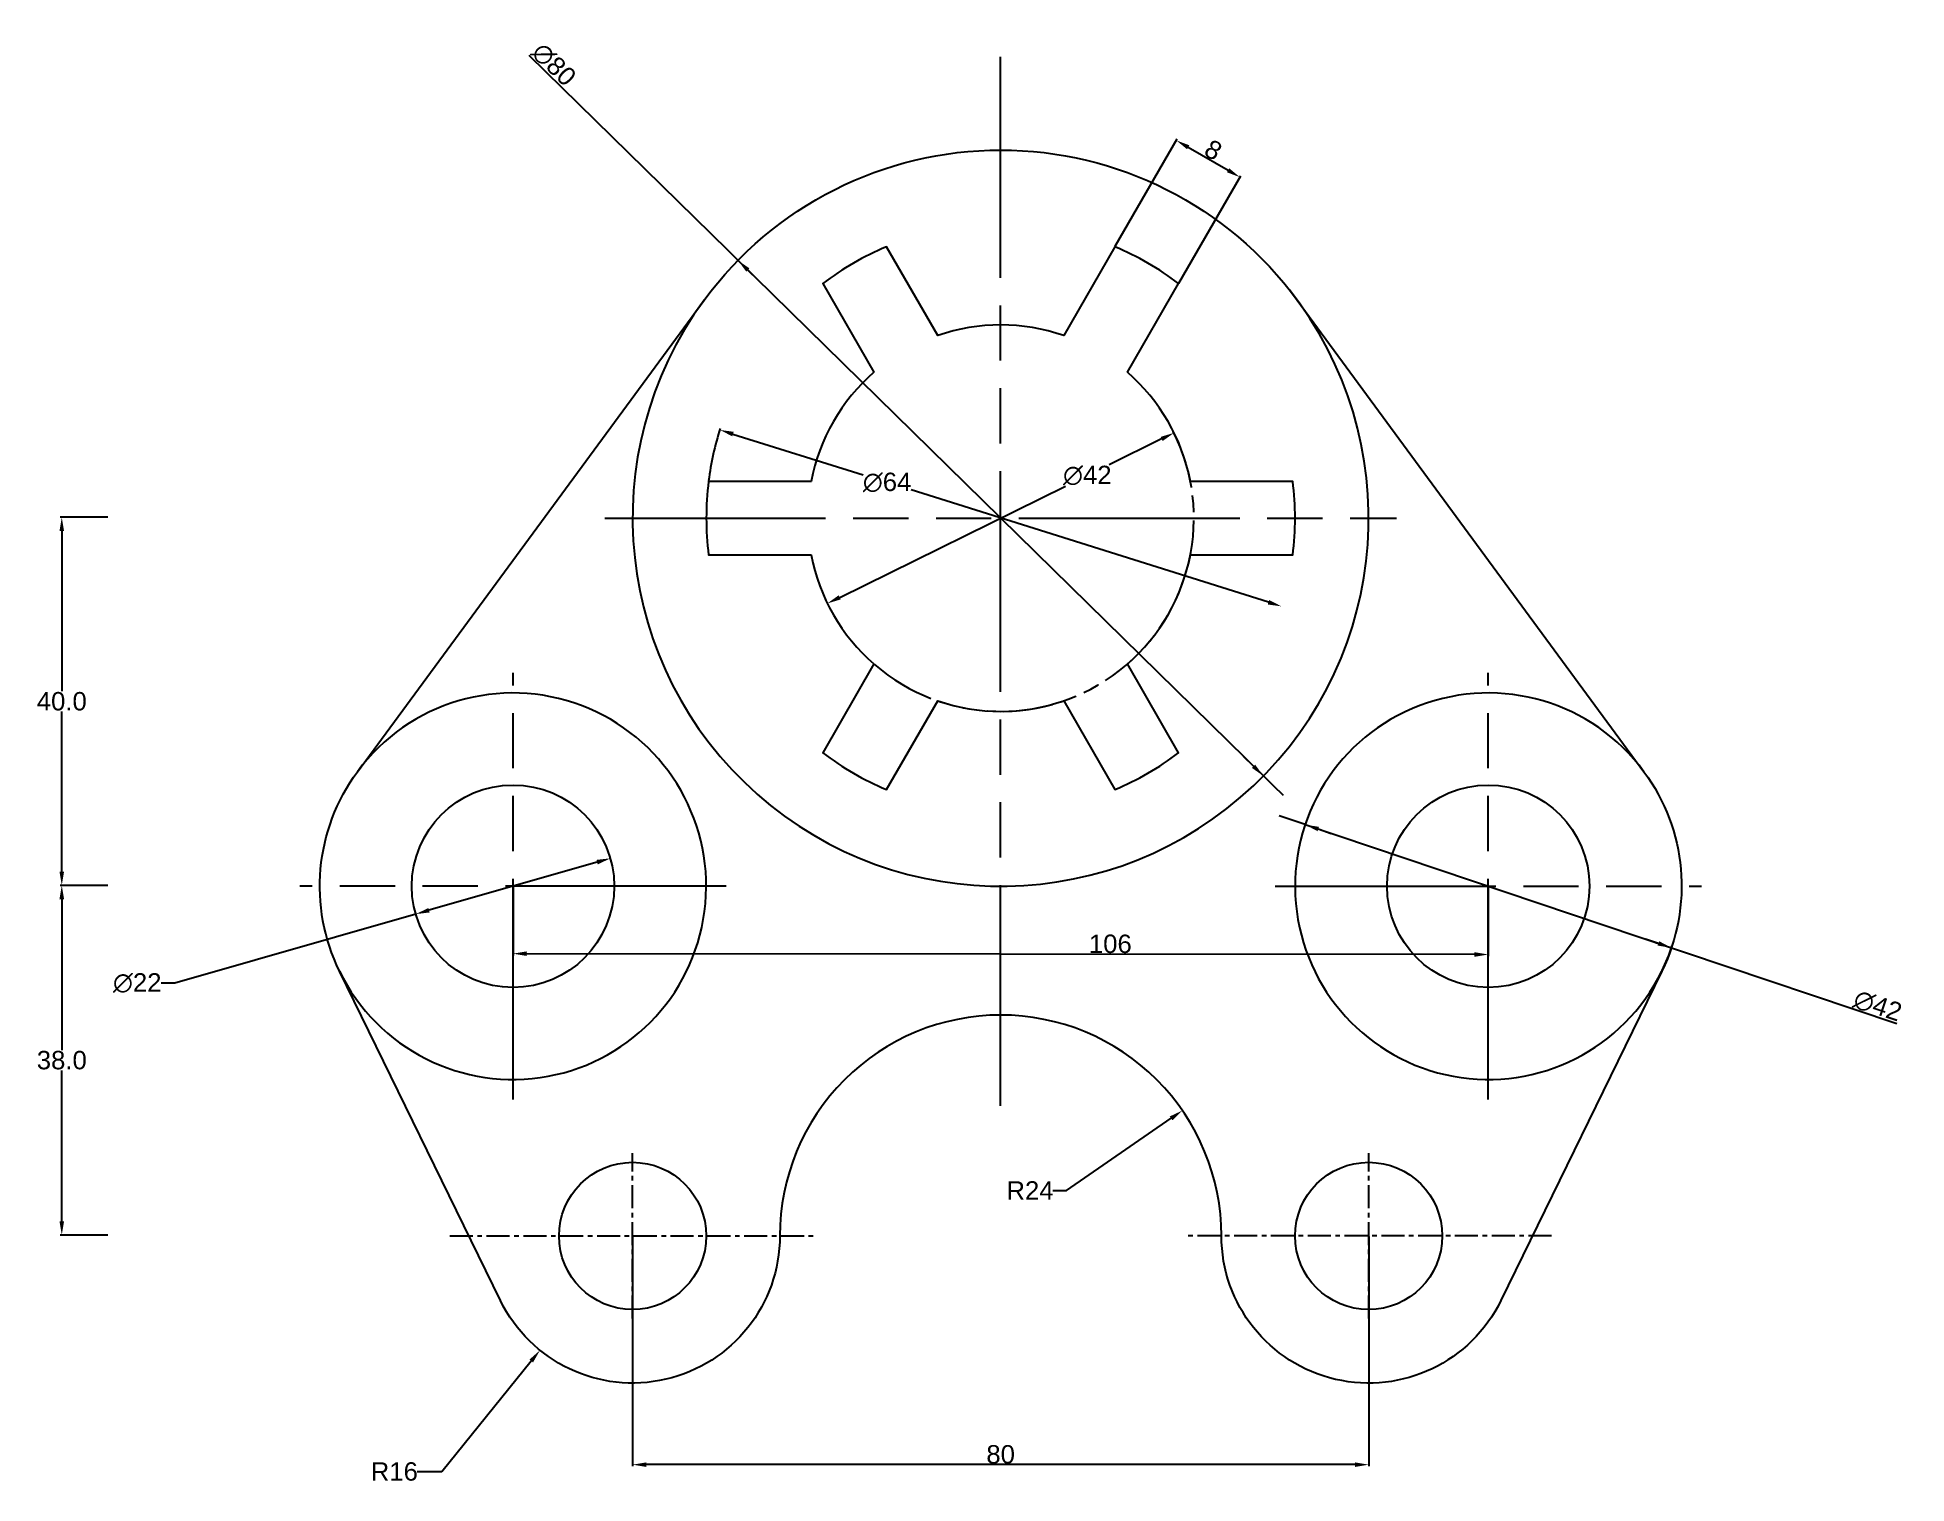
# Model space of a CAD drawing. Header units: millimetres. Extents: x 64 to 267, y 25 to 182.
import ezdxf

# ---------------------------------------------------------------- set-up
doc = ezdxf.new("R2010")
doc.units = ezdxf.units.MM
doc.header["$MEASUREMENT"] = 0
doc.linetypes.add('ACAD_ISO09W100', pattern=[45, 24, -3, 6, -3, 6, -3])
doc.linetypes.add('CENTERX2', pattern=[4, 2.5, -0.5, 0.5, -0.5])
doc.styles.get("Standard").update_dxf_attribs({"font": 'arial.ttf'})
doc.dimstyles.new('krishna', dxfattribs={"dimtxt": 2, "dimasz": 1.5, "dimexe": 0.18, "dimexo": 0.0625, "dimgap": 0.09, "dimtad": 0, "dimtih": 1, "dimtoh": 1, "dimdec": 1, "dimzin": 0, "dimdsep": 46, "dimtxsty": 'Standard', "dimcen": 0.09, "dimadec": 0, "dimazin": 0, "dimtfac": 1, "dimtdec": 1, "dimtofl": 0, "dimtmove": 0, "dimatfit": 3, "dimfxl": 5, "dimfxlon": 1, "dimtolj": 1, "dimtzin": 0, "dimarcsym": 0})
doc.dimstyles.new('krishna ex line', dxfattribs={"dimtxt": 2, "dimasz": 1.5, "dimexe": 0.18, "dimexo": 0.0625, "dimgap": 0.09, "dimtad": 0, "dimtih": 1, "dimtoh": 1, "dimdec": 1, "dimzin": 0, "dimdsep": 46, "dimtxsty": 'Standard', "dimcen": 0.09, "dimadec": 0, "dimazin": 0, "dimtfac": 1, "dimtdec": 1, "dimtmove": 0, "dimatfit": 2, "dimfxl": 5, "dimfxlon": 1, "dimtolj": 1, "dimtzin": 0, "dimarcsym": 0})
doc.dimstyles.get("Standard").update_dxf_attribs({"dimtxt": 2, "dimasz": 1.5, "dimexe": 0.18, "dimexo": 0.0625, "dimgap": 0.09, "dimtad": 1, "dimdec": 4, "dimzin": 0, "dimdsep": 46, "dimtxsty": 'Standard', "dimcen": -0.09, "dimadec": 0, "dimazin": 0, "dimtfac": 1, "dimtdec": 4, "dimtmove": 0, "dimatfit": 0, "dimfxl": 1, "dimtolj": 1, "dimtzin": 0, "dimarcsym": 0})

# ---------------------------------------------------------------- blocks, each defined once
blk = doc.blocks.new('*D1')
at = {"color": 0, "lineweight": -2, "ltscale": 2, "transparency": 16777216}
for p, q in [((181.46, 159.23), (188.19, 170.89)), ((189.4, 169.98), (193.73, 167.48)), ((188.38, 155.23), (195.11, 166.89))]:
    blk.add_line(p, q, dxfattribs=at)
at = {"color": 0, "ltscale": 2, "transparency": 16777216}
for points in [[(189.52, 170.2), (189.27, 169.77), (188.1, 170.73)], [(193.85, 167.7), (193.6, 167.27), (195.02, 166.73)]]:
    blk.add_solid(points, dxfattribs=at)
at = {"layer": 'Defpoints', "color": 0, "ltscale": 2, "transparency": 16777216}
for p in [(195.02, 166.73), (181.42, 159.18), (188.35, 155.18)]:
    blk.add_point(p, dxfattribs=at)
at = {"color": 0, "ltscale": 2, "transparency": 16777216, "insert": (192.12, 169.69), "char_height": 2, "attachment_point": 5, "rotation": 330}
blk.add_mtext('\\A1;8', dxfattribs=at)
blk = doc.blocks.new('*D2')
at = {"color": 0, "lineweight": -2, "ltscale": 0.3, "transparency": 16777216}
for p, q in [((139.92, 138.82), (154.06, 134.38)), ((198.11, 120.54), (159.27, 132.74))]:
    blk.add_line(p, q, dxfattribs=at)
at = {"color": 0, "linetype": 'ACAD_ISO09W100', "lineweight": -2, "ltscale": 0.3, "transparency": 16777216}
blk.add_arc((169.01, 129.68), 32, 162.2432, 172.7073, dxfattribs=at)
at = {"color": 0, "linetype": 'ACAD_ISO09W100', "ltscale": 0.3, "transparency": 16777216}
for points in [[(139.99, 139.06), (139.84, 138.58), (138.48, 139.27)], [(198.19, 120.78), (198.04, 120.3), (199.54, 120.09)]]:
    blk.add_solid(points, dxfattribs=at)
at = {"layer": 'Defpoints', "color": 0, "linetype": 'ACAD_ISO09W100', "ltscale": 0.3, "transparency": 16777216}
for p in [(138.48, 139.27), (199.54, 120.09)]:
    blk.add_point(p, dxfattribs=at)
at = {"color": 0, "linetype": 'ACAD_ISO09W100', "ltscale": 0.3, "transparency": 16777216, "insert": (156.67, 133.56), "char_height": 2, "attachment_point": 5}
blk.add_mtext('\\A1;∅64', dxfattribs=at)
blk = doc.blocks.new('*D3')
at = {"color": 0, "lineweight": -2, "ltscale": 0.3, "transparency": 16777216}
for p, q in [((186.51, 138.29), (180.8, 135.48)), ((151.52, 121.07), (176.06, 133.14))]:
    blk.add_line(p, q, dxfattribs=at)
at = {"color": 0, "linetype": 'ACAD_ISO09W100', "lineweight": -2, "ltscale": 0.3, "transparency": 16777216}
blk.add_arc((169.01, 129.68), 21, 229.1899, 26.6896, dxfattribs=at)
at = {"color": 0, "linetype": 'ACAD_ISO09W100', "ltscale": 0.3, "transparency": 16777216}
for points in [[(186.4, 138.51), (186.62, 138.06), (187.86, 138.95)], [(151.41, 121.3), (151.63, 120.85), (150.17, 120.41)]]:
    blk.add_solid(points, dxfattribs=at)
at = {"layer": 'Defpoints', "color": 0, "linetype": 'ACAD_ISO09W100', "ltscale": 0.3, "transparency": 16777216}
for p in [(187.86, 138.95), (150.17, 120.41)]:
    blk.add_point(p, dxfattribs=at)
at = {"color": 0, "linetype": 'ACAD_ISO09W100', "ltscale": 0.3, "transparency": 16777216, "insert": (178.43, 134.31), "char_height": 2, "attachment_point": 5}
blk.add_mtext('\\A1;∅42', dxfattribs=at)
blk = doc.blocks.new('*D4')
at = {"color": 0, "lineweight": -2, "ltscale": 0.3, "transparency": 16777216}
for p, q in [((200.69, 96.85), (199.27, 97.33)), ((202.11, 96.37), (200.69, 96.85)), ((202.11, 96.37), (241.92, 82.99)), ((203.53, 95.9), (204.95, 95.42)), ((240.5, 83.46), (239.08, 83.94)), ((241.92, 82.99), (243.34, 82.51)), ((243.34, 82.51), (266.42, 74.75))]:
    blk.add_line(p, q, dxfattribs=at)
blk.add_arc((222.01, 89.68), 21, 334.1328, 341.9046, dxfattribs=at)
at = {"color": 0, "ltscale": 0.3, "transparency": 16777216}
for points in [[(203.61, 96.13), (203.45, 95.66), (202.11, 96.37)], [(240.58, 83.7), (240.42, 83.23), (241.92, 82.99)]]:
    blk.add_solid(points, dxfattribs=at)
at = {"layer": 'Defpoints', "color": 0, "ltscale": 0.3, "transparency": 16777216}
for p in [(202.11, 96.37), (241.92, 82.99)]:
    blk.add_point(p, dxfattribs=at)
at = {"color": 0, "ltscale": 0.3, "transparency": 16777216, "insert": (264.33, 76.68), "char_height": 2, "attachment_point": 5, "rotation": 341.4135}
blk.add_mtext('\\A1;∅42', dxfattribs=at)
blk = doc.blocks.new('*D5')
at = {"color": 0, "lineweight": -2, "transparency": 16777216}
for p, q in [((116.01, 89.62), (116.01, 82.17)), ((222.01, 89.53), (222.01, 82.08)), ((220.51, 82.26), (117.51, 82.35))]:
    blk.add_line(p, q, dxfattribs=at)
at = {"color": 0, "transparency": 16777216}
for points in [[(117.51, 82.6), (117.51, 82.1), (116.01, 82.35)], [(220.51, 82.51), (220.51, 82.01), (222.01, 82.26)]]:
    blk.add_solid(points, dxfattribs=at)
at = {"layer": 'Defpoints', "color": 0, "transparency": 16777216}
for p in [(116.01, 89.68), (222.01, 89.59), (116.01, 82.35)]:
    blk.add_point(p, dxfattribs=at)
at = {"color": 0, "transparency": 16777216, "insert": (180.93, 83.41), "char_height": 2, "attachment_point": 5, "rotation": 359.9514}
blk.add_mtext('\\A1;106', dxfattribs=at)
blk = doc.blocks.new('*D6')
at = {"color": 0, "lineweight": -2, "transparency": 16777216}
for p, q in [((129.01, 51.62), (129.01, 26.64)), ((209.01, 51.62), (209.01, 26.64)), ((207.51, 26.82), (130.51, 26.82))]:
    blk.add_line(p, q, dxfattribs=at)
at = {"color": 0, "transparency": 16777216}
for points in [[(130.51, 27.07), (130.51, 26.57), (129.01, 26.82)], [(207.51, 27.07), (207.51, 26.57), (209.01, 26.82)]]:
    blk.add_solid(points, dxfattribs=at)
at = {"layer": 'Defpoints', "color": 0, "transparency": 16777216}
for p in [(129.01, 51.68), (209.01, 51.68), (129.01, 26.82)]:
    blk.add_point(p, dxfattribs=at)
at = {"color": 0, "transparency": 16777216, "insert": (169.01, 27.93), "char_height": 2, "attachment_point": 5}
blk.add_mtext('\\A1;80', dxfattribs=at)
blk = doc.blocks.new('*D7')
at = {"color": 0, "lineweight": -2, "ltscale": 0.3, "transparency": 16777216}
for p, q in [((125.15, 92.29), (106.88, 87.07)), ((105.44, 86.65), (79.27, 79.16)), ((79.27, 79.16), (77.77, 79.16))]:
    blk.add_line(p, q, dxfattribs=at)
at = {"color": 0, "linetype": 'ACAD_ISO09W100', "ltscale": 0.3, "transparency": 16777216}
for points in [[(125.08, 92.54), (125.22, 92.05), (126.59, 92.71)], [(106.81, 87.31), (106.95, 86.83), (105.44, 86.65)]]:
    blk.add_solid(points, dxfattribs=at)
at = {"layer": 'Defpoints', "color": 0, "linetype": 'ACAD_ISO09W100', "ltscale": 0.3, "transparency": 16777216}
for p in [(126.59, 92.71), (105.44, 86.65)]:
    blk.add_point(p, dxfattribs=at)
at = {"color": 0, "linetype": 'ACAD_ISO09W100', "ltscale": 0.3, "transparency": 16777216, "insert": (75.17, 79.16), "char_height": 2, "attachment_point": 5}
blk.add_mtext('\\A1;∅22', dxfattribs=at)
blk = doc.blocks.new('*D8')
at = {"color": 0, "lineweight": -2, "transparency": 16777216}
for p, q in [((176.18, 56.62), (187.53, 64.46)), ((174.68, 56.62), (176.18, 56.62))]:
    blk.add_line(p, q, dxfattribs=at)
at = {"color": 0, "transparency": 16777216}
blk.add_solid([(187.39, 64.66), (187.68, 64.25), (188.77, 65.31)], dxfattribs=at)
at = {"layer": 'Defpoints', "color": 0, "transparency": 16777216}
for p in [(188.77, 65.31), (169.01, 51.68)]:
    blk.add_point(p, dxfattribs=at)
at = {"color": 0, "transparency": 16777216, "insert": (172.2, 56.62), "char_height": 2, "attachment_point": 5}
blk.add_mtext('\\A1;R24', dxfattribs=at)
blk = doc.blocks.new('*D9')
at = {"color": 0, "lineweight": -2, "transparency": 16777216}
for p, q in [((128.92, 51.68), (129.1, 51.68)), ((129.01, 51.59), (129.01, 51.77)), ((108.26, 26.07), (117.99, 38.09)), ((105.59, 26.07), (108.26, 26.07))]:
    blk.add_line(p, q, dxfattribs=at)
at = {"color": 0, "transparency": 16777216}
blk.add_solid([(117.8, 38.24), (118.19, 37.93), (118.94, 39.25)], dxfattribs=at)
at = {"layer": 'Defpoints', "color": 0, "transparency": 16777216}
for p in [(129.01, 51.68), (118.94, 39.25)]:
    blk.add_point(p, dxfattribs=at)
at = {"color": 0, "transparency": 16777216, "insert": (103.11, 26.07), "char_height": 2, "attachment_point": 5}
blk.add_mtext('\\A1;R16', dxfattribs=at)
blk = doc.blocks.new('*D10')
at = {"color": 0, "lineweight": -2, "transparency": 16777216}
for p, q in [((71.97, 129.77), (66.79, 129.77)), ((66.97, 128.27), (66.97, 110.88)), ((66.97, 91.27), (66.97, 108.66)), ((71.97, 89.77), (66.79, 89.77))]:
    blk.add_line(p, q, dxfattribs=at)
at = {"color": 0, "transparency": 16777216}
for points in [[(66.72, 128.27), (67.22, 128.27), (66.97, 129.77)], [(66.72, 91.27), (67.22, 91.27), (66.97, 89.77)]]:
    blk.add_solid(points, dxfattribs=at)
at = {"layer": 'Defpoints', "color": 0, "transparency": 16777216}
for p in [(169.01, 129.77), (66.97, 89.77), (116.01, 89.77)]:
    blk.add_point(p, dxfattribs=at)
at = {"color": 0, "transparency": 16777216, "insert": (66.97, 109.77), "char_height": 2, "attachment_point": 5}
blk.add_mtext('\\A1;40.0', dxfattribs=at)
blk = doc.blocks.new('*D11')
at = {"color": 0, "lineweight": -2, "transparency": 16777216}
for p, q in [((71.97, 89.77), (66.79, 89.77)), ((66.97, 88.27), (66.97, 71.88)), ((66.97, 53.27), (66.97, 69.66)), ((71.97, 51.77), (66.79, 51.77))]:
    blk.add_line(p, q, dxfattribs=at)
at = {"color": 0, "transparency": 16777216}
for points in [[(66.72, 88.27), (67.22, 88.27), (66.97, 89.77)], [(66.72, 53.27), (67.22, 53.27), (66.97, 51.77)]]:
    blk.add_solid(points, dxfattribs=at)
at = {"layer": 'Defpoints', "color": 0, "transparency": 16777216}
for p in [(116.01, 89.77), (66.97, 51.77), (129.01, 51.77)]:
    blk.add_point(p, dxfattribs=at)
at = {"color": 0, "transparency": 16777216, "insert": (66.97, 70.77), "char_height": 2, "attachment_point": 5}
blk.add_mtext('\\A1;38.0', dxfattribs=at)
blk = doc.blocks.new('*D12')
at = {"color": 0, "lineweight": -2, "ltscale": 2, "transparency": 16777216}
for p, q in [((139.39, 158.75), (117.77, 179.96)), ((140.46, 157.7), (139.39, 158.75)), ((197.57, 101.66), (140.46, 157.7)), ((141.53, 156.64), (142.61, 155.59)), ((196.49, 102.72), (195.42, 103.77)), ((197.57, 101.66), (198.64, 100.61)), ((198.64, 100.61), (199.71, 99.56))]:
    blk.add_line(p, q, dxfattribs=at)
at = {"color": 0, "ltscale": 2, "transparency": 16777216}
for points in [[(141.71, 156.82), (141.36, 156.47), (140.46, 157.7)], [(196.67, 102.89), (196.32, 102.54), (197.57, 101.66)]]:
    blk.add_solid(points, dxfattribs=at)
at = {"layer": 'Defpoints', "color": 0, "ltscale": 2, "transparency": 16777216}
for p in [(140.46, 157.7), (197.57, 101.66)]:
    blk.add_point(p, dxfattribs=at)
at = {"color": 0, "ltscale": 2, "transparency": 16777216, "insert": (120.45, 178.97), "char_height": 2, "attachment_point": 5, "rotation": 315.5423}
blk.add_mtext('\\A1;∅80', dxfattribs=at)

msp = doc.modelspace()

# ---------------------------------------------------------------- linework, layer by layer
at = {"linetype": 'ACAD_ISO09W100'}
for p, q in [((169.01, 65.8), (169.01, 181.21)), ((125.99, 129.68), (212.04, 129.68)), ((116.01, 66.5), (116.01, 112.86)), ((222.01, 66.5), (222.01, 112.86)), ((139.19, 89.68), (92.83, 89.68)), ((198.83, 89.68), (245.19, 89.68))]:
    msp.add_line(p, q, dxfattribs=at)
at = {"linetype": 'CENTERX2'}
for p, q in [((129.01, 42.69), (129.01, 60.67)), ((209.01, 42.69), (209.01, 60.67)), ((109.14, 51.68), (148.89, 51.68)), ((228.89, 51.68), (189.14, 51.68))]:
    msp.add_line(p, q, dxfattribs=at)
for points in [[(201.24, 153.38), (238.93, 102.12, -0.279055), (240.88, 80.46), (223.39, 44.66, -0.795167), (193.01, 51.68, 0.414214), (169.01, 75.68, 0.414214), (145.01, 51.68, -0.795167), (114.64, 44.66), (97.15, 80.46, -0.279055), (99.1, 102.12), (136.79, 153.38, -0.5059)], [(175.86, 109.83), (181.42, 100.18, 0.062746), (188.35, 104.18), (182.79, 113.83, 0.167517), (189.63, 125.68), (200.76, 125.68, 0.062746), (200.76, 133.68), (189.63, 133.68, 0.167517), (182.79, 145.53), (188.35, 155.18, 0.062746), (181.42, 159.18), (175.86, 149.53, 0.167517), (162.17, 149.53), (156.6, 159.18, 0.062746), (149.68, 155.18), (155.24, 145.53, 0.167517), (148.4, 133.68), (137.27, 133.68, 0.062746), (137.27, 125.68), (148.4, 125.68, 0.167517), (155.24, 113.83), (149.68, 104.18, 0.062746), (156.6, 100.18), (162.17, 109.83, 0.167517)]]:
    msp.add_lwpolyline(points, format="xyb", close=True)
for centre, radius in [((116.01, 89.68), 11), ((222.01, 89.68), 11), ((129.01, 51.68), 8), ((209.01, 51.68), 8)]:
    msp.add_circle(centre, radius)
for centre, radius, start, end in [((169.01, 129.68), 40, 143.6697, 38.3342), ((116.01, 89.68), 21, 206.0377, 143.6697), ((222.01, 89.68), 21, 36.3303, 333.9623)]:
    msp.add_arc(centre, radius, start, end)

# ---------------------------------------------------------------- dimensions: what is measured, and where the dimension line sits
at = {"ltscale": 2}
dim = msp.add_diameter_dim_2p(p1=(197.57, 101.66), p2=(140.46, 157.7), dimstyle='Standard', override={"dimdec": 0}, dxfattribs=at)
dim.commit()
dim.dimension.update_dxf_attribs({"geometry": '*D12', "text_midpoint": (119.63, 178.14), "dimtype": 163})
dim = msp.add_linear_dim(base=(195.02, 166.73), p1=(181.42, 159.18), p2=(188.35, 155.18), angle=330, dimstyle='Standard', override={"dimdec": 0}, dxfattribs=at)
dim.commit()
dim.dimension.update_dxf_attribs({"geometry": '*D1', "text_midpoint": (191.56, 168.73), "dimtype": 161})
at = {"linetype": 'ACAD_ISO09W100', "ltscale": 0.3}
for p1, p2, picture, middle in [((199.54, 120.09), (138.48, 139.27), '*D2', (156.67, 133.56)), ((150.17, 120.41), (187.86, 138.95), '*D3', (178.43, 134.31)), ((126.59, 92.71), (105.44, 86.65), '*D7', (75.17, 79.16))]:
    dim = msp.add_diameter_dim_2p(p1=p1, p2=p2, dimstyle='krishna ex line', override={"dimdec": 0}, dxfattribs=at)
    dim.commit()
    dim.dimension.update_dxf_attribs({"geometry": picture, "text_midpoint": middle, "dimtype": 163})
for base, p1, p2, picture, middle in [((66.97, 89.77), (169.01, 129.77), (116.01, 89.77), '*D10', (66.97, 109.77)), ((66.97, 51.77), (116.01, 89.77), (129.01, 51.77), '*D11', (66.97, 70.77))]:
    dim = msp.add_linear_dim(base=base, p1=p1, p2=p2, angle=90, dimstyle='krishna')
    dim.commit()
    dim.dimension.update_dxf_attribs({"geometry": picture, "text_midpoint": middle})
at = {"ltscale": 0.3}
dim = msp.add_diameter_dim_2p(p1=(202.11, 96.37), p2=(241.92, 82.99), dimstyle='Standard', override={"dimdec": 0}, dxfattribs=at)
dim.commit()
dim.dimension.update_dxf_attribs({"geometry": '*D4', "text_midpoint": (263.96, 75.58), "dimtype": 163})
dim = msp.add_linear_dim(base=(116.01, 82.35), p1=(222.01, 89.59), p2=(116.01, 89.68), angle=179.9514, dimstyle='Standard', override={"dimdec": 0})
dim.commit()
dim.dimension.update_dxf_attribs({"geometry": '*D5', "text_midpoint": (180.92, 82.3), "dimtype": 161})
for center, mpoint, picture, middle in [((169.01, 51.68), (188.77, 65.31), '*D8', (172.2, 56.62)), ((129.01, 51.68), (118.94, 39.25), '*D9', (103.11, 26.07))]:
    dim = msp.add_radius_dim(center=center, mpoint=mpoint, dimstyle='krishna', override={"dimdec": 0})
    dim.commit()
    dim.dimension.update_dxf_attribs({"geometry": picture, "text_midpoint": middle, "dimtype": 164})
dim = msp.add_linear_dim(base=(129.01, 26.82), p1=(209.01, 51.68), p2=(129.01, 51.68), dimstyle='Standard', override={"dimdec": 0})
dim.commit()
dim.dimension.update_dxf_attribs({"geometry": '*D6', "text_midpoint": (169.01, 26.82), "dimtype": 160})

doc.saveas('drawing.dxf')
